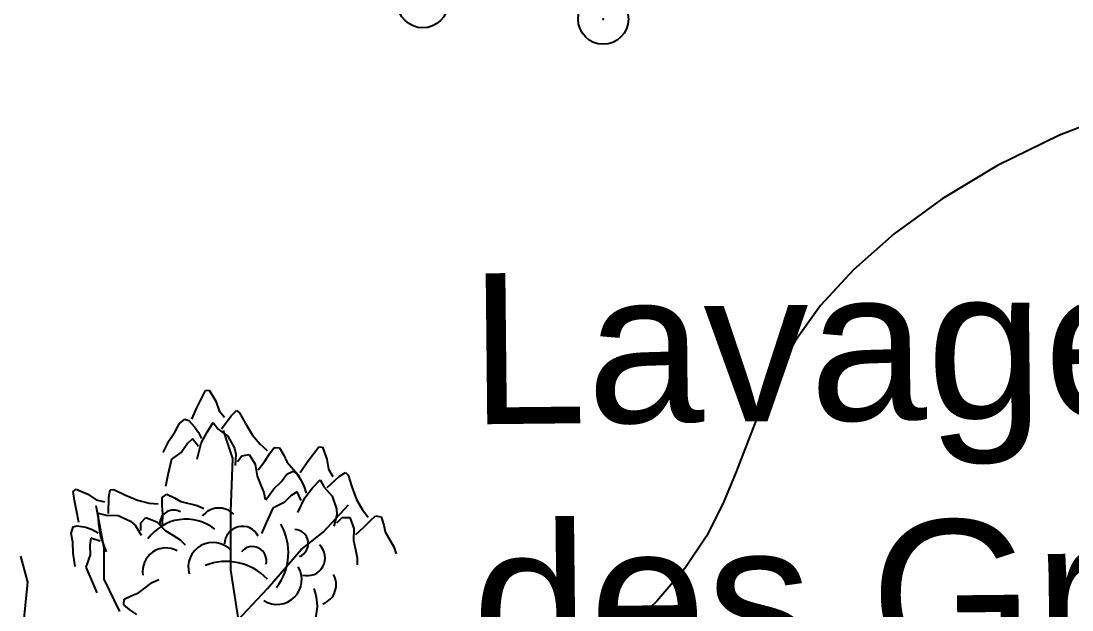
# Model space of a CAD drawing. Header units: millimetres. Extents: x 524954 to 526204, y 9523489 to 9524010.
# Drawn here: x 525184.83 to 525195.28, y 9523676.23 to 9523682.08 of the extents above; entities that cross this region are included whole.
import ezdxf

# ---------------------------------------------------------------- set-up
doc = ezdxf.new("R2010")
doc.units = ezdxf.units.MM
doc.header["$PDMODE"] = 32
doc.header["$PDSIZE"] = 0.5
doc.linetypes.add('ACAD_ISO12W100', pattern=[21, 12, -3, 0, -3, 0, -3])
doc.linetypes.add('CACHE2', pattern=[4.7625, 3.175, -1.5875])
for name, color, linetype in [('Arbre', 34, 'ACAD_ISO12W100'), ('CN_01_00', 3, 'Continuous'), ('TopoAlt', 3, 'Continuous'), ('TOPOJIS', 7, 'Continuous'), ('Toponomie', 7, 'CACHE2')]:
    doc.layers.add(name, color=color, linetype=linetype)
doc.styles.add('Simplex 1.0', font='Simplex.shx', dxfattribs={"width": 0.99, "height": 1})
doc.styles.get("Standard").update_dxf_attribs({"font": 'arial.ttf'})

# ---------------------------------------------------------------- blocks, each defined once
blk = doc.blocks.new('TCPOINT M')
at = {"color": 0}
blk.add_point((0, 0), dxfattribs=at)
at = {"layer": 'TopoAlt', "style": 'Simplex 1.0', "width": 0.99}
blk.add_attdef('ALT', (0.15, 0.15), '', height=1, dxfattribs=at)
blk = doc.blocks.new('v088')
at = {"color": 3, "linetype": 'Continuous'}
for p, q in [((-0.024, 12.318), (0.016, 12.396)), ((0.016, 12.396), (0.055, 12.4)), ((0.055, 12.4), (0.118, 12.291)), ((-0.118, 12.113), (-0.069, 12.224)), ((-0.069, 12.224), (-0.024, 12.318)), ((0.118, 12.291), (0.152, 12.195)), ((0.152, 12.195), (0.207, 12.131)), ((0.175, 12.015), (0.272, 12.144)), ((0.272, 12.144), (0.324, 12.197)), ((0.324, 12.197), (0.356, 12.175)), ((0.356, 12.175), (0.415, 12.069)), ((-0.283, 11.991), (-0.243, 12.069)), ((-0.243, 12.069), (-0.188, 12.111)), ((-0.188, 12.111), (-0.15, 12.099)), ((-0.15, 12.099), (-0.092, 12.035)), ((-0.092, 12.035), (-0.054, 11.98)), ((0.032, 11.984), (0.092, 12.078)), ((0.092, 12.078), (0.144, 12.013)), ((0.144, 12.013), (0.24, 11.942)), ((0.415, 12.069), (0.484, 11.953)), ((-0.344, 11.901), (-0.283, 11.991)), ((-0.112, 11.918), (-0.162, 11.869)), ((-0.054, 11.839), (-0.112, 11.918)), ((-0.054, 11.98), (-0.022, 11.919)), ((-0.025, 11.872), (0.032, 11.984)), ((0.24, 11.942), (0.305, 11.825)), ((0.484, 11.953), (0.56, 11.862)), ((-0.403, 11.78), (-0.344, 11.901)), ((-0.162, 11.869), (-0.217, 11.788)), ((-0.066, 11.715), (-0.025, 11.872)), ((0.305, 11.825), (0.32, 11.765)), ((0.56, 11.862), (0.63, 11.801)), ((0.653, 11.766), (0.699, 11.829)), ((0.699, 11.829), (0.754, 11.828)), ((0.754, 11.828), (0.796, 11.754)), ((1.089, 11.768), (1.142, 11.837)), ((1.142, 11.837), (1.181, 11.833)), ((1.181, 11.833), (1.223, 11.714)), ((-0.32, 11.714), (-0.357, 11.558)), ((-0.217, 11.788), (-0.32, 11.714)), ((0.32, 11.765), (0.311, 11.65)), ((0.334, 11.69), (0.378, 11.749)), ((0.378, 11.749), (0.45, 11.762)), ((0.45, 11.762), (0.511, 11.664)), ((0.608, 11.694), (0.653, 11.766)), ((0.796, 11.754), (0.824, 11.689)), ((1.027, 11.683), (1.089, 11.768)), ((1.223, 11.714), (1.239, 11.614)), ((0.511, 11.664), (0.53, 11.547)), ((0.542, 11.608), (0.608, 11.694)), ((0.824, 11.689), (0.934, 11.561)), ((0.958, 11.583), (1.027, 11.683)), ((1.239, 11.614), (1.281, 11.541)), ((-0.357, 11.558), (-0.382, 11.444)), ((0.53, 11.547), (0.565, 11.463)), ((0.696, 11.418), (0.773, 11.494)), ((0.773, 11.494), (0.827, 11.564)), ((0.827, 11.564), (0.889, 11.595)), ((0.889, 11.595), (0.923, 11.575)), ((0.923, 11.575), (0.969, 11.502)), ((0.934, 11.561), (0.97, 11.497)), ((0.969, 11.502), (0.996, 11.441)), ((1.081, 11.429), (1.158, 11.51)), ((1.158, 11.51), (1.196, 11.437)), ((1.227, 11.433), (1.346, 11.541)), ((1.346, 11.541), (1.408, 11.583)), ((1.408, 11.583), (1.435, 11.556)), ((1.435, 11.556), (1.473, 11.441)), ((-1.299, 11.392), (-1.27, 11.417)), ((-1.285, 11.305), (-1.299, 11.392)), ((-1.27, 11.417), (-1.154, 11.366)), ((-0.943, 11.337), (-0.932, 11.411)), ((-0.932, 11.411), (-0.894, 11.412)), ((-0.894, 11.412), (-0.784, 11.361)), ((0.565, 11.463), (0.596, 11.383)), ((0.615, 11.31), (0.696, 11.418)), ((0.927, 11.391), (0.869, 11.352)), ((0.969, 11.302), (0.927, 11.391)), ((0.996, 11.441), (1.016, 11.375)), ((1.004, 11.329), (1.081, 11.429)), ((1.196, 11.437), (1.277, 11.348)), ((1.473, 11.441), (1.519, 11.314)), ((-1.266, 11.203), (-1.285, 11.305)), ((-1.154, 11.366), (-1.07, 11.309)), ((-1.07, 11.309), (-0.988, 11.29)), ((-0.947, 11.176), (-0.943, 11.337)), ((-0.784, 11.361), (-0.66, 11.307)), ((-0.66, 11.307), (-0.544, 11.278)), ((-0.413, 11.333), (-0.367, 11.365)), ((-0.413, 11.254), (-0.413, 11.333)), ((-0.367, 11.365), (-0.29, 11.329)), ((-0.29, 11.329), (-0.229, 11.292)), ((-0.229, 11.292), (-0.065, 11.254)), ((0.596, 11.383), (0.609, 11.315)), ((0.8, 11.283), (0.685, 11.229)), ((0.869, 11.352), (0.8, 11.283)), ((0.935, 11.183), (1.004, 11.329)), ((1.277, 11.348), (1.319, 11.221)), ((1.519, 11.314), (1.577, 11.21)), ((-1.241, 11.084), (-1.266, 11.203)), ((-1.05, 11.179), (-0.971, 11.157)), ((-1.044, 11.067), (-1.05, 11.179)), ((-0.544, 11.278), (-0.452, 11.27)), ((-0.408, 11.17), (-0.413, 11.254)), ((-0.065, 11.254), (0.001, 11.223)), ((0.685, 11.229), (0.619, 11.083)), ((1.319, 11.221), (1.323, 11.16)), ((1.577, 11.21), (1.635, 11.137)), ((-0.971, 11.157), (-0.851, 11.155)), ((-0.851, 11.155), (-0.73, 11.098)), ((-0.73, 11.098), (-0.682, 11.059)), ((-0.626, 11.08), (-0.576, 11.133)), ((-0.626, 11.006), (-0.626, 11.08)), ((-0.576, 11.133), (-0.468, 11.09)), ((-0.468, 11.09), (-0.384, 11.005)), ((-0.41, 11.061), (-0.408, 11.17)), ((0.619, 11.083), (0.573, 10.975)), ((1.323, 11.16), (1.292, 11.048)), ((1.323, 11.083), (1.377, 11.133)), ((1.377, 11.133), (1.45, 11.133)), ((1.45, 11.133), (1.492, 11.025)), ((1.592, 11.037), (1.65, 11.098)), ((1.65, 11.098), (1.708, 11.152)), ((1.708, 11.152), (1.762, 11.141)), ((1.762, 11.141), (1.789, 11.06)), ((-1.317, 10.975), (-1.297, 11.041)), ((-1.303, 10.889), (-1.317, 10.975)), ((-1.297, 11.041), (-1.259, 11.053)), ((-1.259, 11.053), (-1.174, 11.037)), ((-1.174, 11.037), (-1.111, 11.014)), ((-1.111, 11.014), (-1.05, 10.983)), ((-1.024, 10.943), (-1.044, 11.067)), ((-0.682, 11.059), (-0.622, 10.96)), ((-0.384, 11.005), (-0.307, 10.958)), ((1.492, 11.025), (1.489, 10.906)), ((1.512, 10.964), (1.592, 11.037)), ((1.789, 11.06), (1.804, 10.991)), ((1.804, 10.991), (1.889, 10.844)), ((-1.3, 10.78), (-1.303, 10.889)), ((-1.122, 10.929), (-1.134, 10.861)), ((-1.029, 10.899), (-1.122, 10.929)), ((-0.966, 10.792), (-1.024, 10.943)), ((-0.307, 10.958), (-0.234, 10.911)), ((-0.234, 10.911), (-0.184, 10.864)), ((1.489, 10.906), (1.508, 10.818)), ((-1.277, 10.647), (-1.3, 10.78)), ((-1.131, 10.763), (-1.171, 10.642)), ((-1.134, 10.861), (-1.131, 10.763)), ((1.508, 10.818), (1.523, 10.733)), ((1.889, 10.844), (1.912, 10.775)), ((1.523, 10.733), (1.523, 10.664)), ((-1.171, 10.642), (-1.109, 10.494)), ((-1.109, 10.494), (-1.063, 10.387)), ((-0.648, 10.385), (-0.514, 10.488)), ((-0.514, 10.488), (-0.448, 10.519)), ((-0.791, 10.323), (-0.715, 10.36)), ((-0.715, 10.36), (-0.648, 10.385)), ((-0.796, 10.268), (-0.791, 10.323)), ((-0.735, 10.218), (-0.796, 10.268)), ((-0.666, 10.169), (-0.735, 10.218))]:
    blk.add_line(p, q, dxfattribs=at)
at = {"linetype": 'Continuous'}
for p, q in [((0.29, 11.722), (0.197, 12)), ((0.27, 11.193), (0.29, 11.722)), ((-0.991, 10.831), (-1.069, 11.252)), ((0.269, 10.614), (0.27, 11.193)), ((1.188, 10.988), (1.437, 11.261)), ((0.968, 10.816), (1.188, 10.988)), ((-0.991, 10.52), (-0.991, 10.831)), ((0.634, 10.429), (0.968, 10.816)), ((-1.749, 10.491), (-1.817, 10.751)), ((0.345, 10.122), (0.269, 10.614)), ((-1.806, 9.931), (-1.749, 10.491)), ((-0.835, 10.2), (-0.991, 10.52)), ((0.336, 10.112), (0.634, 10.429))]:
    blk.add_line(p, q, dxfattribs=at)
at = {"color": 3, "linetype": 'Continuous'}
for centre, major_axis, start_param, end_param in [((-0.3, 11.072), (0.0964, 0.0964), 0.254619, 2.377018), ((0.15, 11.024), (0.145, 0.145), 6.263619, 7.998733), ((-0.176, 10.651), (0.33, 0.33), 0.12682, 1.733702), ((0.383, 10.87), (-0.125, 0.125), 4.396235, 7.060094), ((0.275, 10.786), (0.4, 0.4), 4.836335, 6.022049), ((0.899, 10.876), (0.099, 0.099), 4.31771, 7.031286), ((0.091, 10.641), (0.174, 0.174), 6.236163, 8.918901), ((-0.376, 10.6), (0.164, 0.164), 0.282297, 2.520721), ((0.483, 10.705), (-0.099, 0.099), 3.680741, 6.394318), ((1.029, 10.733), (-0.125, 0.125), 2.081137, 4.744996), ((0.223, 10.132), (-0.4, 0.4), 4.689978, 5.875693), ((0.728, 10.517), (-0.174, 0.174), 1.793126, 4.475865), ((1.111, 10.467), (-0.145, 0.145), 2.713295, 4.448408), ((0.662, 10.258), (-0.33, 0.33), 2.69514, 4.302022)]:
    blk.add_ellipse(centre, major_axis=major_axis, ratio=1, start_param=start_param, end_param=end_param, dxfattribs=at)

msp = doc.modelspace()

# ---------------------------------------------------------------- linework, layer by layer
at = {"layer": 'CN_01_00', "elevation": 269, "flags": 128}
msp.add_lwpolyline([(525195.839, 9523681.207), (525195.154, 9523680.945), (525194.535, 9523680.644), (525193.986, 9523680.314), (525193.509, 9523679.965), (525193.105, 9523679.608), (525192.778, 9523679.252), (525192.527, 9523678.906), (525192.335, 9523678.569), (525192.186, 9523678.241), (525192.06, 9523677.917), (525191.94, 9523677.598), (525191.807, 9523677.28), (525191.643, 9523676.961), (525191.428, 9523676.639), (525191.15, 9523676.313), (525190.806, 9523675.987)], dxfattribs=at)

# ---------------------------------------------------------------- block references
at = {"layer": 'Arbre'}
msp.add_blockref('v088', (525186.647, 9523666.011), dxfattribs=at)
at = {"layer": 'TOPOJIS'}
for p in [(525188.824, 9523682.262, 269.67), (525190.617, 9523682.099, 269.25)]:
    msp.add_blockref('TCPOINT M', p, dxfattribs=at)

# ---------------------------------------------------------------- texts
at = {"layer": 'Toponomie', "insert": (525189.277, 9523679.571), "char_height": 1.5, "width": 38.52036, "attachment_point": 1, "rotation": 0.603}
msp.add_mtext('Lavage Artizanales \\Pdes Gros Porteurs', dxfattribs=at)

doc.saveas('drawing.dxf')
